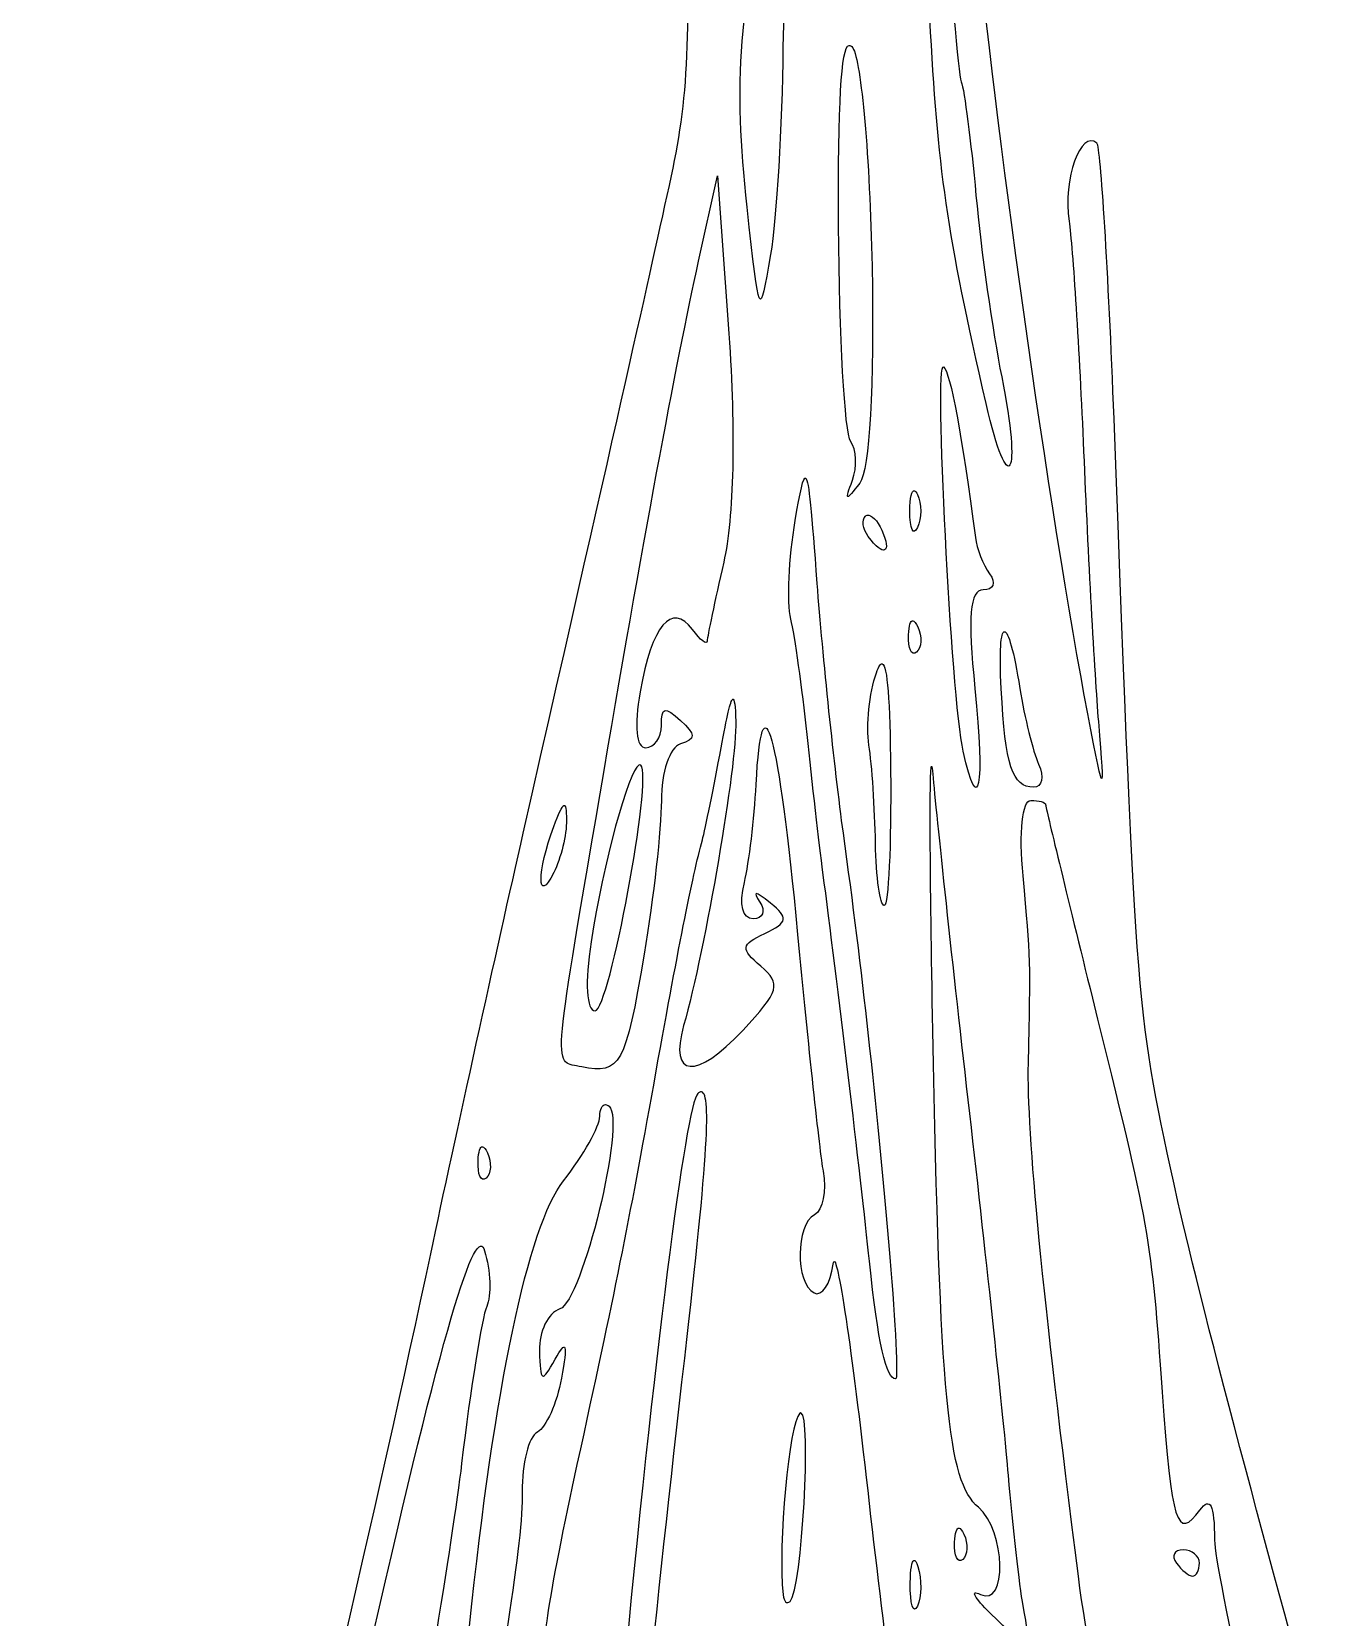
# Model space of a CAD drawing. Extents: x 26 to 243, y 4 to 296.
# Drawn here: x 124.41 to 147.78, y 221.27 to 249.79 of the extents above; entities that cross this region are included whole.
import ezdxf

# ---------------------------------------------------------------- set-up
doc = ezdxf.new("R2010")
doc.units = 0
doc.layers.add('Layer_1', color=7, linetype='CONTINUOUS')

msp = doc.modelspace()

# ---------------------------------------------------------------- linework, layer by layer
at = {"layer": 'Layer_1', "color": 7}
for points in [[(139.111301, 249.543425), (139.111301, 249.543425)], [(136.405936, 245.661766), (136.74769, 247.198554), (136.74769, 247.198554)], [(136.74769, 247.198554), (136.948884, 244.3609)], [(140.8118, 243.762278), (140.8118, 243.762278)], [(138.330782, 241.761918), (138.330782, 241.761918)], [(140.287595, 241.532062), (140.287595, 241.532062)], [(139.435417, 241.09164), (139.435417, 241.09164)], [(140.258933, 239.194909), (140.258933, 239.194909)], [(141.906515, 238.999228), (141.906515, 238.999228)], [(139.708819, 238.420452), (139.708819, 238.420452)], [(137.018339, 237.783248), (137.018339, 237.783248)], [(135.332171, 236.599788), (135.332171, 236.599788)], [(140.595725, 236.579392), (140.595725, 236.579392)], [(133.978385, 235.872733), (133.978385, 235.872733)], [(142.380561, 235.965889), (142.380561, 235.965889)], [(136.437356, 230.721627), (136.437356, 230.721627)], [(134.730242, 230.493425), (134.730242, 230.493425)], [(132.517665, 229.736054), (132.517665, 229.736054)], [(132.484591, 227.949564), (132.484591, 227.949564)], [(138.244792, 224.950953), (138.244792, 224.950953)], [(141.088511, 222.877834), (141.088511, 222.877834)], [(145.118997, 222.487023), (145.118997, 222.487023)], [(140.277122, 222.298508), (140.277122, 222.298508)], [(142.236142, 221.481607), (142.237243, 221.481607)]]:
    msp.add_lwpolyline(points, dxfattribs=at)
for points in [[(137.278511, 246.632455), (137.02722, 248.956595), (137.110066, 250.005883), (137.816497, 253.42012)], [(136.118755, 253.110889), (136.278914, 249.960061), (136.233781, 248.681296), (135.910947, 247.198554)], [(138.593158, 251.751041), (138.191051, 252.603391), (137.944061, 251.776328), (137.92233, 249.504287)], [(140.827785, 252.550856), (140.937175, 250.686383), (141.072701, 249.038485), (141.12875, 248.889133)], [(143.34188, 237.858212), (142.65645, 241.506874), (141.576671, 249.284551), (141.40491, 251.810022)], [(141.575784, 243.10082), (140.875083, 246.147962), (140.699154, 247.355125), (140.565409, 250.029595)], [(137.92233, 249.504287), (137.909009, 248.106115), (137.808462, 246.43004), (137.698536, 245.779727)], [(138.923889, 246.296766), (138.910596, 248.492582), (138.96782, 249.512285), (139.111301, 249.543425)], [(139.111301, 249.543425), (139.131791, 249.547884), (139.154504, 249.532472), (139.178549, 249.497121)], [(139.178549, 249.497121), (139.330611, 249.273533), (139.485977, 247.507432), (139.524161, 245.572468)], [(141.12875, 248.889133), (141.184828, 248.739781), (141.304165, 247.819592), (141.393884, 246.844122)], [(143.569532, 247.783394), (143.28, 248.045009), (142.954344, 247.133913), (143.067374, 246.378898)], [(143.876008, 242.824109), (143.77534, 245.490392), (143.63735, 247.72213), (143.569532, 247.783394)], [(135.910947, 247.198554), (135.508752, 245.351203), (134.995327, 243.075101), (133.244167, 235.374986)], [(141.393884, 246.844122), (141.48363, 245.868652), (141.691679, 244.399256), (141.856353, 243.579274)], [(137.698536, 245.779727), (137.498977, 244.599231), (137.498164, 244.60067), (137.278511, 246.632455)], [(143.067374, 246.378898), (143.134966, 245.927397), (143.252692, 244.064702), (143.329203, 242.239822)], [(139.138313, 242.423927), (139.032367, 242.570552), (138.936024, 244.313122), (138.923889, 246.296766)], [(134.633231, 236.0844), (135.392942, 240.559589), (135.995221, 243.814255), (136.405936, 245.661766)], [(139.524161, 245.572468), (139.566975, 243.404101), (139.481656, 241.906949), (139.302022, 241.670416)], [(136.948884, 244.3609), (137.074134, 242.593353), (137.039231, 241.04279), (136.856831, 240.249385)], [(141.162924, 236.852795), (140.949705, 237.807954), (140.639673, 243.90935), (140.8118, 243.762278)], [(140.8118, 243.762278), (140.9342, 243.65772), (141.145384, 242.521146), (141.38231, 240.691457)], [(141.856353, 243.579274), (142.222339, 241.756951), (141.97987, 241.343529), (141.575784, 243.10082)], [(145.025291, 228.753788), (144.269358, 232.165081), (144.286216, 231.956917), (143.876008, 242.824109)], [(139.170833, 241.721679), (139.25883, 241.961029), (139.244259, 242.277295), (139.138313, 242.423927)], [(143.329203, 242.239822), (143.405739, 240.414939), (143.525277, 238.230674), (143.594336, 237.385269)], [(138.142816, 241.000691), (138.231804, 241.517189), (138.284898, 241.798437), (138.330782, 241.761918)], [(138.330782, 241.761918), (138.389775, 241.714962), (138.436957, 241.142573), (138.532526, 239.867942)], [(139.302022, 241.670416), (139.047965, 241.335867), (139.031331, 241.342313), (139.170833, 241.721679)], [(140.202158, 241.168261), (140.202158, 241.412129), (140.23758, 241.547996), (140.287595, 241.532062)], [(140.287595, 241.532062), (140.304274, 241.526756), (140.322438, 241.504909), (140.341615, 241.464261)], [(140.341615, 241.464261), (140.418295, 241.301684), (140.418295, 241.035388), (140.341615, 240.872808)], [(138.063441, 239.226879), (137.990346, 239.524737), (138.026089, 240.323078), (138.142816, 241.000691)], [(139.455813, 240.711303), (139.355568, 240.850016), (139.333176, 241.014218), (139.405651, 241.076205)], [(139.405651, 241.076205), (139.41471, 241.083967), (139.424672, 241.089213), (139.435417, 241.09164)], [(139.435417, 241.09164), (139.510654, 241.108686), (139.622304, 240.999365), (139.701103, 240.823749)], [(140.341615, 240.872808), (140.264907, 240.710231), (140.202158, 240.843104), (140.202158, 241.168261)], [(139.701103, 240.823749), (139.888047, 240.407051), (139.728451, 240.334012), (139.455813, 240.711303)], [(141.38231, 240.691457), (141.407851, 240.494077), (141.52335, 240.201314), (141.639174, 240.041026)], [(136.856831, 240.249385), (136.695767, 239.548802), (136.562547, 238.91035), (136.559727, 238.830555)], [(138.532526, 239.867942), (138.630033, 238.567315), (138.84148, 236.545548), (139.002714, 235.374986)], [(141.639174, 240.041026), (141.760812, 239.8727), (141.711604, 239.749431), (141.522317, 239.749431)], [(136.295144, 239.038363), (135.922385, 239.542618), (135.56289, 239.115467), (135.352014, 237.91719)], [(141.522317, 239.749431), (141.282739, 239.749431), (141.243118, 239.272704), (141.375144, 237.976172)], [(136.559727, 238.830555), (136.55747, 238.750762), (136.438541, 238.844355), (136.295144, 239.038363)], [(138.356137, 237.148248), (138.268083, 237.99365), (138.136537, 238.929019), (138.063441, 239.226879)], [(140.180108, 238.9419), (140.188405, 239.114078), (140.217023, 239.200339), (140.258933, 239.194909)], [(140.258933, 239.194909), (140.284079, 239.191664), (140.314022, 239.155407), (140.347127, 239.084665)], [(140.347127, 239.084665), (140.427109, 238.91396), (140.41753, 238.710147), (140.32563, 238.631565)], [(141.847536, 237.970107), (141.811525, 238.655097), (141.840647, 238.998076), (141.906515, 238.999228)], [(141.906515, 238.999228), (141.972386, 239.000357), (142.074697, 238.659881), (142.183776, 237.976172)], [(140.32563, 238.631565), (140.23377, 238.552986), (140.167972, 238.692616), (140.180108, 238.9419)], [(139.601883, 238.260048), (139.64272, 238.376327), (139.678444, 238.430767), (139.708819, 238.420452)], [(139.708819, 238.420452), (139.799943, 238.389512), (139.845709, 237.775879), (139.8582, 236.498363)], [(137.439465, 236.248664), (137.541968, 238.28485), (137.838832, 237.213918), (138.18526, 233.555977)], [(139.46849, 236.959732), (139.414106, 237.311053), (139.47405, 237.896027), (139.601883, 238.260048)], [(135.352014, 237.91719), (135.242935, 237.297329), (135.282539, 236.911774), (135.45509, 236.911774)], [(141.375144, 237.976172), (141.554663, 236.213299), (141.440462, 235.60951), (141.162924, 236.852795)], [(142.429619, 236.20236), (142.049325, 236.20236), (141.919754, 236.596232), (141.847536, 237.970107)], [(142.183776, 237.976172), (142.266777, 237.455828), (142.418489, 236.84384), (142.520568, 236.616324)], [(143.594336, 237.385269), (143.713208, 235.930586), (143.699233, 235.955932), (143.34188, 237.858212)], [(135.734558, 237.314163), (135.734558, 237.64523), (135.795549, 237.660399), (136.08017, 237.402358)], [(136.809426, 236.911774), (136.914105, 237.477711), (136.97841, 237.759225), (137.018339, 237.783248)], [(137.018339, 237.783248), (137.049391, 237.801928), (137.065433, 237.66483), (137.073459, 237.384719)], [(135.45509, 236.911774), (135.608957, 236.911774), (135.734558, 237.093056), (135.734558, 237.314163)], [(136.08017, 237.402358), (136.356663, 237.151694), (136.356663, 237.067383), (136.08017, 236.980676)], [(137.073459, 237.384719), (137.095811, 236.610905), (136.530402, 233.31315), (136.135291, 231.914456)], [(136.08017, 236.980676), (135.884928, 236.919447), (135.734558, 236.473748), (135.734558, 235.955969)], [(138.641667, 234.665573), (138.572946, 235.185824), (138.444218, 236.30284), (138.356137, 237.148248)], [(139.586451, 235.197497), (139.57598, 235.815295), (139.522875, 236.60841), (139.46849, 236.959732)], [(136.472634, 235.256476), (136.525437, 235.451573), (136.677092, 236.196428), (136.809426, 236.911774)], [(135.332171, 236.599788), (135.147171, 236.505374), (134.686226, 234.829056), (134.471173, 233.423685)], [(134.543382, 232.182347), (134.800289, 232.182347), (135.586871, 236.407479), (135.365242, 236.597031)], [(135.365242, 236.597031), (135.355508, 236.605357), (135.344498, 236.606026), (135.332171, 236.599788)], [(139.8582, 236.498363), (139.871267, 235.165222), (139.81958, 234.07412), (139.743547, 234.07412)], [(140.618326, 231.827916), (140.563456, 234.673035), (140.556039, 236.616979), (140.595725, 236.579392)], [(140.595725, 236.579392), (140.601398, 236.57403), (140.607977, 236.528248), (140.615568, 236.438831)], [(140.615568, 236.438831), (140.676331, 235.723488), (140.973737, 232.975815), (141.276476, 230.332468)], [(142.520568, 236.616324), (142.622648, 236.388805), (142.581706, 236.20236), (142.429619, 236.20236)], [(137.228351, 234.48808), (137.313695, 234.845752), (137.408703, 235.637984), (137.439465, 236.248664)], [(134.30305, 231.173073), (133.784015, 231.275401), (133.763111, 230.958937), (134.633231, 236.0844)], [(133.799241, 235.492947), (133.888229, 235.730575), (133.944066, 235.855055), (133.978385, 235.872733)], [(133.978385, 235.872733), (134.012703, 235.8904), (134.025301, 235.80156), (134.028547, 235.611457)], [(135.734558, 235.955969), (135.734558, 235.451872), (135.594827, 234.21043), (135.424223, 233.197137)], [(142.24, 234.606041), (142.16682, 235.395374), (142.225889, 235.965889), (142.380561, 235.965889)], [(142.380561, 235.965889), (142.527119, 235.965889), (142.646798, 235.929892), (142.646798, 235.885413)], [(142.646798, 235.885413), (142.646798, 235.840932), (143.025362, 234.277023), (143.487953, 232.410552)], [(134.028547, 235.611457), (134.033006, 235.35133), (133.929938, 234.925694), (133.799241, 234.665573)], [(133.244167, 235.374986), (132.770908, 233.293984), (132.02215, 229.888902), (131.580049, 227.807903)], [(133.799241, 234.665573), (133.496502, 234.062975), (133.496504, 234.684397), (133.799241, 235.492947)], [(135.602816, 230.881481), (136.026206, 233.250412), (136.292943, 234.592697), (136.472634, 235.256476)], [(139.002714, 235.374986), (139.350355, 232.850607), (139.584461, 230.725914), (139.843315, 227.748371)], [(139.743547, 234.07412), (139.667516, 234.07412), (139.596893, 234.579701), (139.586451, 235.197497)], [(137.388202, 233.837648), (137.191521, 233.837648), (137.13138, 234.081731), (137.228351, 234.48808)], [(139.47786, 227.678919), (139.322102, 229.174282), (138.889571, 232.788634), (138.641667, 234.665573)], [(142.336464, 231.236463), (142.379023, 233.097978), (142.37874, 233.109682), (142.24, 234.606041)], [(137.698536, 234.118767), (137.420209, 234.34244), (137.367185, 234.346145), (137.507816, 234.133098)], [(137.507816, 234.133098), (137.615117, 233.970519), (137.561345, 233.837648), (137.388202, 233.837648)], [(137.597114, 233.573065), (138.01263, 233.773587), (138.027579, 233.854365), (137.698536, 234.118767)], [(137.526008, 232.981609), (137.155168, 233.29879), (137.162746, 233.363456), (137.597114, 233.573065)], [(138.18526, 233.555977), (138.373812, 231.565012), (138.579468, 229.647165), (138.64277, 229.294531)], [(134.471173, 233.423685), (134.358002, 232.684192), (134.387144, 232.182347), (134.543382, 232.182347)], [(135.424223, 233.197137), (135.087278, 231.196116), (134.998728, 231.035916), (134.30305, 231.173073)], [(137.198035, 231.827916), (137.860721, 232.538235), (137.896846, 232.664428), (137.526008, 232.981609)], [(143.487953, 232.410552), (144.52204, 228.238001), (144.546416, 228.099574), (144.743068, 225.325781)], [(136.135291, 231.914456), (135.869635, 230.97401), (136.363927, 230.93383), (137.198035, 231.827916)], [(141.43688, 223.252108), (140.885308, 223.723882), (140.744535, 225.197565), (140.618326, 231.827916)], [(143.235494, 222.014081), (142.589741, 227.074529), (142.307536, 229.970408), (142.336464, 231.236463)], [(134.222575, 224.023811), (134.893533, 227.077038), (135.154958, 228.375731), (135.602816, 230.881481)], [(136.391605, 230.695169), (136.176213, 230.510943), (135.589735, 225.882786), (135.037822, 220.012618)], [(136.155687, 225.93708), (136.57357, 229.589428), (136.647112, 230.773731), (136.437356, 230.721627)], [(136.437356, 230.721627), (136.423386, 230.718156), (136.408089, 230.709252), (136.391605, 230.695169)], [(134.795285, 230.463659), (135.101412, 230.201813), (134.311339, 226.951469), (133.909483, 226.819575)], [(134.628819, 230.283412), (134.628819, 230.416342), (134.670614, 230.495316), (134.730242, 230.493425)], [(134.730242, 230.493425), (134.75011, 230.492861), (134.77242, 230.483209), (134.795285, 230.463659)], [(133.972323, 229.1209), (134.333257, 229.583109), (134.628819, 230.106146), (134.628819, 230.283412)], [(141.276476, 230.332468), (141.579188, 227.689127), (141.891972, 224.762609), (141.971559, 223.829233)], [(132.43884, 229.482497), (132.447137, 229.654675), (132.475755, 229.741481), (132.517665, 229.736054)], [(132.517665, 229.736054), (132.542811, 229.732808), (132.572766, 229.696001), (132.605859, 229.625259)], [(132.605859, 229.625259), (132.685813, 229.454554), (132.675667, 229.250742), (132.583812, 229.172162)], [(132.583812, 229.172162), (132.49192, 229.093583), (132.426704, 229.23321), (132.43884, 229.482497)], [(138.64277, 229.294531), (138.706073, 228.941903), (138.637687, 228.590107), (138.490633, 228.512358)], [(132.286705, 221.117252), (132.723896, 225.386973), (133.33958, 228.310611), (133.972323, 229.1209)], [(147.757114, 218.467011), (146.951765, 221.19952), (145.426949, 226.941224), (145.025291, 228.753788)], [(138.490633, 228.512358), (138.14872, 228.33169), (138.141411, 227.287206), (138.480713, 227.107859)], [(130.075229, 218.821442), (131.423105, 224.93958), (132.207116, 227.91182), (132.484591, 227.949564)], [(132.484591, 227.949564), (132.513296, 227.953459), (132.536661, 227.926115), (132.554596, 227.867435)], [(132.554596, 227.867435), (132.663844, 227.510054), (132.681957, 227.058388), (132.594835, 226.864222)], [(138.826325, 227.626002), (138.8747, 227.985878), (139.141584, 226.258528), (139.419432, 223.78734)], [(131.580049, 227.807903), (129.705077, 218.982374), (125.978079, 203.800684), (124.410391, 198.602864)], [(138.480713, 227.107859), (138.622416, 227.032949), (138.777983, 227.266124), (138.826325, 227.626002)], [(139.949149, 225.561149), (139.774058, 225.561149), (139.631953, 226.199727), (139.47786, 227.678919)], [(139.843315, 227.748371), (139.949007, 226.545292), (139.995631, 225.561149), (139.949149, 225.561149)], [(132.594835, 226.864222), (132.507742, 226.670059), (132.304028, 225.398676), (132.142286, 224.038693)], [(133.909483, 226.819575), (133.696941, 226.749815), (133.53165, 226.411473), (133.542374, 226.067718)], [(133.824046, 225.91558), (134.025948, 226.279557), (134.052378, 226.200639), (133.938699, 225.572726)], [(133.542374, 226.067718), (133.560154, 225.495876), (133.584016, 225.482863), (133.824046, 225.91558)], [(135.026245, 214.806388), (135.231251, 217.423943), (135.619521, 221.250794), (136.155687, 225.93708)], [(133.938699, 225.572726), (133.857475, 225.123975), (133.662259, 224.688532), (133.504892, 224.605344)], [(144.743068, 225.325781), (144.911527, 222.949374), (145.008964, 222.644218), (145.422166, 223.203052)], [(138.224949, 224.942687), (138.031316, 224.773117), (137.829411, 222.584339), (137.923984, 221.678942)], [(138.04911, 221.560429), (138.267477, 221.769739), (138.438362, 224.932171), (138.244792, 224.950953)], [(138.244792, 224.950953), (138.238555, 224.951518), (138.231948, 224.948698), (138.224949, 224.942687)], [(133.504892, 224.605344), (133.347497, 224.522153), (133.224702, 224.038481), (133.23204, 223.529922)], [(132.142286, 224.038693), (131.980545, 222.678709), (131.40467, 219.192697), (130.862917, 216.291913)], [(133.692305, 221.304665), (133.755212, 221.759884), (133.993918, 222.983308), (134.222575, 224.023811)], [(139.419432, 223.78734), (139.697308, 221.316151), (140.035923, 218.65593), (140.171842, 217.875555)], [(141.971559, 223.829233), (142.051145, 222.895859), (142.170074, 221.839278), (142.236142, 221.481607)], [(133.23204, 223.529922), (133.244852, 222.652177), (132.886693, 220.365435), (132.160478, 216.693199)], [(145.422166, 223.203052), (145.607557, 223.453764), (145.68089, 223.302617), (145.683992, 222.661205)], [(141.472708, 221.686108), (141.962618, 221.441097), (141.930854, 222.829613), (141.43688, 223.252108)], [(141.009686, 222.624827), (141.017983, 222.797005), (141.046601, 222.883261), (141.088511, 222.877834)], [(141.088511, 222.877834), (141.113657, 222.874588), (141.143601, 222.838334), (141.176705, 222.767592)], [(141.176705, 222.767592), (141.256687, 222.596887), (141.246544, 222.393072), (141.154658, 222.314493)], [(141.154658, 222.314493), (141.062797, 222.235913), (140.997553, 222.375543), (141.009686, 222.624827)], [(145.118997, 222.487023), (144.957961, 222.487023), (144.903198, 222.380614), (144.997178, 222.250552)], [(145.411692, 222.250552), (145.411692, 222.380614), (145.280033, 222.487023), (145.118997, 222.487023)], [(145.683992, 222.661205), (145.686249, 222.171725), (146.631273, 217.808414), (147.784123, 212.965331)], [(140.212078, 221.895568), (140.215606, 222.139436), (140.241361, 222.282012), (140.277122, 222.298508)], [(140.277122, 222.298508), (140.298571, 222.308414), (140.323604, 222.272879), (140.349882, 222.186609)], [(140.349882, 222.186609), (140.420042, 221.956522), (140.415668, 221.637298), (140.339961, 221.477196)], [(144.997178, 222.250552), (145.091158, 222.12049), (145.222818, 222.014081), (145.289874, 222.014081)], [(145.289874, 222.014081), (145.35693, 222.014081), (145.411692, 222.12049), (145.411692, 222.250552)], [(140.339961, 221.477196), (140.264213, 221.317094), (140.206434, 221.50539), (140.212078, 221.895568)], [(144.615738, 218.839081), (144.02691, 218.527832), (143.536314, 219.656744), (143.235494, 222.014081)], [(137.923984, 221.678942), (137.936458, 221.559859), (137.992581, 221.506236), (138.04911, 221.560429)], [(141.653508, 221.344904), (141.363807, 221.627389), (141.282632, 221.781172), (141.472708, 221.686108)], [(133.160381, 218.702929), (133.389884, 219.678399), (133.629369, 220.849443), (133.692305, 221.304665)], [(142.237243, 221.481607), (142.382136, 220.697365), (142.33002, 220.685212), (141.653508, 221.344904)]]:
    msp.add_open_spline(points, degree=3, dxfattribs=at)

doc.saveas('drawing.dxf')
